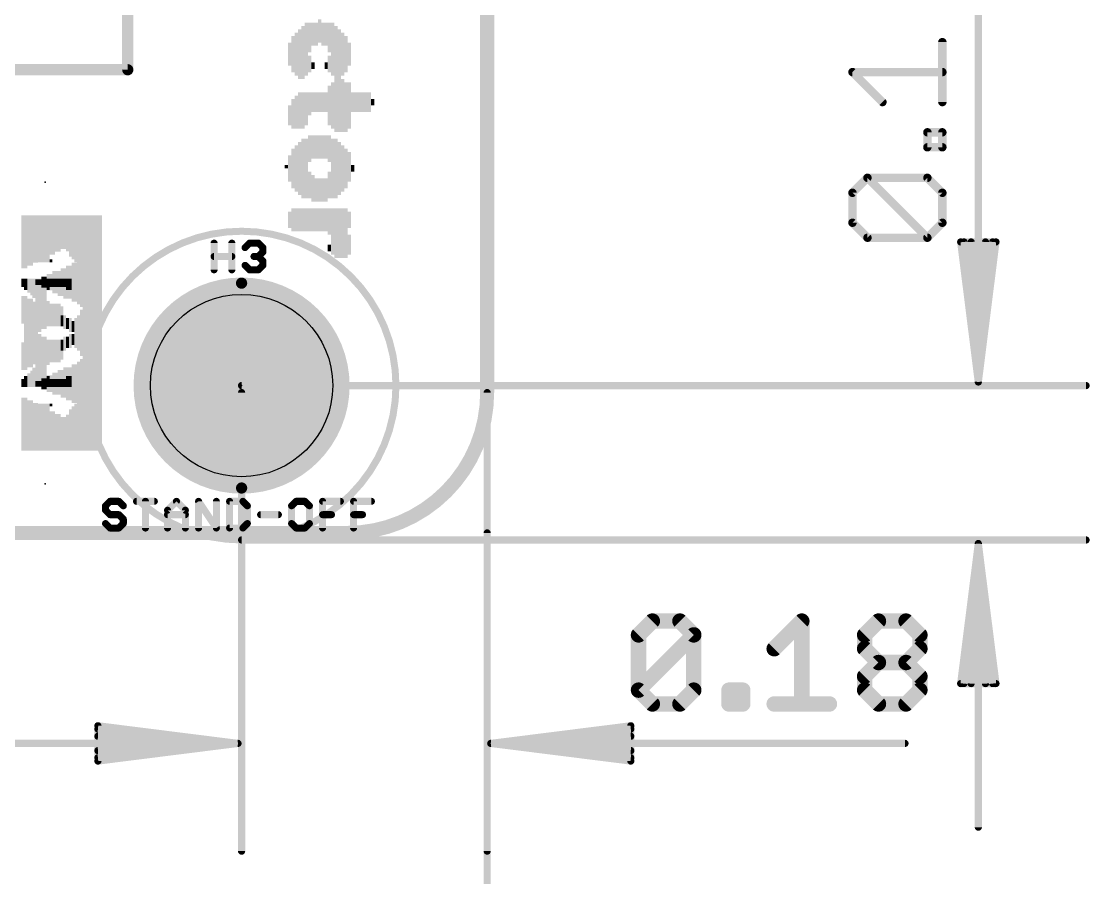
# Model space of a CAD drawing. Extents: x -38 to 69, y -24 to 44.
# Drawn here: x 25.86 to 45.2, y -6.24 to 9.26 of the extents above; entities that cross this region are included whole.
import ezdxf

# ---------------------------------------------------------------- set-up
doc = ezdxf.new("R2010")
doc.units = 0
for name, color, linetype in [('1', 12, 'CONTINUOUS'), ('16', 132, 'CONTINUOUS'), ('20', 53, 'CONTINUOUS'), ('21', 41, 'CONTINUOUS'), ('22', 40, 'CONTINUOUS'), ('23', 53, 'CONTINUOUS'), ('24', 53, 'CONTINUOUS'), ('25', 253, 'CONTINUOUS'), ('27', 253, 'CONTINUOUS'), ('29', 253, 'CONTINUOUS'), ('30', 253, 'CONTINUOUS'), ('39', 12, 'CONTINUOUS'), ('41', 12, 'CONTINUOUS'), ('42', 132, 'CONTINUOUS'), ('47', 253, 'CONTINUOUS')]:
    doc.layers.add(name, color=color, linetype=linetype)

# ---------------------------------------------------------------- blocks, each defined once
blk = doc.blocks.new('RECT')
blk.add_solid([(-0.5, -0.5), (0.5, -0.5), (-0.5, 0.5), (0.5, 0.5)])

msp = doc.modelspace()

# ---------------------------------------------------------------- linework, layer by layer
at = {"layer": '1', "const_width": 0.254}
for points in [[(34.29, 2.54), (34.29, 31.115)], [(2.54, 0), (31.75, 0)]]:
    msp.add_lwpolyline(points, dxfattribs=at)
at = {"layer": '1'}
for points, const_width in [([(31.75, 0, 0.4142), (34.29, 2.54)], 0.254), ([(34.3535, 2.54, 1), (34.2265, 2.54)], 0.127), ([(34.2265, 2.54, 1), (34.3535, 2.54)], 0.127), ([(31.75, 0.0635, 1), (31.75, -0.0635)], 0.127), ([(31.75, -0.0635, 1), (31.75, 0.0635)], 0.127)]:
    msp.add_lwpolyline(points, format="xyb", dxfattribs=dict(at, const_width=const_width))
at = {"layer": '16', "const_width": 0.254}
for points in [[(34.29, 31.115), (34.29, 2.54)], [(31.75, 0), (2.54, 0)]]:
    msp.add_lwpolyline(points, dxfattribs=at)
at = {"layer": '16'}
for points, const_width in [([(31.75, 0, 0.4142), (34.29, 2.54)], 0.254), ([(34.3535, 2.54, 1), (34.2265, 2.54)], 0.127), ([(34.2265, 2.54, 1), (34.3535, 2.54)], 0.127), ([(31.75, 0.0635, 1), (31.75, -0.0635)], 0.127), ([(31.75, -0.0635, 1), (31.75, 0.0635)], 0.127)]:
    msp.add_lwpolyline(points, format="xyb", dxfattribs=dict(at, const_width=const_width))
at = {"layer": '20', "const_width": 0.254}
for points in [[(34.29, 2.54), (34.29, 31.115)], [(2.54, 0), (31.75, 0)]]:
    msp.add_lwpolyline(points, dxfattribs=at)
at = {"layer": '20'}
for points, const_width in [([(31.75, 0, 0.4142), (34.29, 2.54)], 0.254), ([(34.3535, 2.54, 1), (34.2265, 2.54)], 0.127), ([(34.2265, 2.54, 1), (34.3535, 2.54)], 0.127), ([(31.75, 0.0635, 1), (31.75, -0.0635)], 0.127), ([(31.75, -0.0635, 1), (31.75, 0.0635)], 0.127)]:
    msp.add_lwpolyline(points, format="xyb", dxfattribs=dict(at, const_width=const_width))
msp.add_circle((29.845, 2.667), 1.651, dxfattribs=at)
at = {"layer": '21', "const_width": 0.2032}
for points in [[(27.785, 9.384), (27.785, 8.384)], [(27.785, 8.384), (16.585, 8.384)]]:
    msp.add_lwpolyline(points, dxfattribs=at)
at = {"layer": '21', "const_width": 0.1016}
for points in [[(27.7342, 8.384, 1), (27.8358, 8.384)], [(27.785, 8.3332, 1), (27.785, 8.4348)]]:
    msp.add_lwpolyline(points, format="xyb", dxfattribs=at)
at = {"layer": '23'}
for p in [(26.289, 6.35), (29.845, 2.667)]:
    msp.add_point(p, dxfattribs=at)
at = {"layer": '24'}
msp.add_point((26.289, 0.889), dxfattribs=at)
at = {"layer": '25', "const_width": 0.0635}
for points in [[(29.3789, 5.2455, 1), (29.3154, 5.2455)], [(29.7009, 5.2455, 1), (29.6374, 5.2455)], [(29.989, 5.2773, 1), (29.989, 5.2138)], [(30.0115, 5.2231, 1), (29.9665, 5.268)], [(30.1725, 5.268, 1), (30.1276, 5.2231)], [(30.15, 5.2138, 1), (30.15, 5.2773)], [(30.2623, 5.165, 1), (30.1988, 5.165)], [(29.3472, 5.0358, 1), (29.3472, 4.9723)], [(29.6692, 4.9723, 1), (29.6692, 5.0358)], [(29.886, 5.1875, 1), (29.931, 5.1426)], [(30.0695, 5.0358, 1), (30.0695, 4.9723)], [(30.1725, 5.0265, 1), (30.1276, 4.9816)], [(30.1276, 5.0265, 1), (30.1725, 4.9816)], [(30.15, 4.9723, 1), (30.15, 5.0358)], [(30.1988, 5.0845, 1), (30.2623, 5.0845)], [(30.2081, 5.1426, 1), (30.253, 5.1875)], [(30.253, 5.0621, 1), (30.2081, 5.107)], [(29.931, 4.8655, 1), (29.886, 4.8205)], [(30.2623, 4.9235, 1), (30.1988, 4.9235)], [(30.1988, 4.843, 1), (30.2623, 4.843)], [(30.2081, 4.9011, 1), (30.253, 4.946)], [(30.253, 4.8205, 1), (30.2081, 4.8655)], [(29.3154, 4.7625, 1), (29.3789, 4.7625)], [(29.6374, 4.7625, 1), (29.7009, 4.7625)], [(29.989, 4.7942, 1), (29.989, 4.7308)], [(29.9665, 4.74, 1), (30.0115, 4.785)], [(30.1276, 4.785, 1), (30.1725, 4.74)], [(30.15, 4.7308, 1), (30.15, 4.7942)]]:
    msp.add_lwpolyline(points, format="xyb", dxfattribs=at)
at = {"layer": '25', "const_width": 0.127}
for points in [[(29.3472, 4.7625), (29.3472, 5.2455)], [(29.6692, 5.2455), (29.6692, 4.7625)], [(29.9085, 5.165), (29.989, 5.2455)], [(29.989, 5.2455), (30.15, 5.2455)], [(30.15, 5.2455), (30.2305, 5.165)], [(30.2305, 5.165), (30.2305, 5.0845)], [(29.3472, 5.004), (29.6692, 5.004)], [(30.15, 5.004), (30.0695, 5.004)], [(30.2305, 5.0845), (30.15, 5.004)], [(30.15, 5.004), (30.2305, 4.9235)], [(29.989, 4.7625), (29.9085, 4.843)], [(30.2305, 4.843), (30.15, 4.7625)], [(30.2305, 4.9235), (30.2305, 4.843)], [(30.15, 4.7625), (29.989, 4.7625)]]:
    msp.add_lwpolyline(points, dxfattribs=at)
at = {"layer": '27', "const_width": 0.127}
for points in [[(27.4631, 0.5719), (27.3826, 0.4914)], [(27.6241, 0.5719), (27.4631, 0.5719)], [(27.7046, 0.4914), (27.6241, 0.5719)], [(27.9439, 0.5719), (28.2659, 0.5719)], [(28.1049, 0.0889), (28.1049, 0.5719)], [(28.5052, 0.4109), (28.6662, 0.5719)], [(28.6662, 0.5719), (28.8272, 0.4109)], [(29.0665, 0.0889), (29.0665, 0.5719)], [(29.0665, 0.5719), (29.3885, 0.0889)], [(29.3885, 0.0889), (29.3885, 0.5719)], [(29.6278, 0.5719), (29.6278, 0.0889)], [(29.8693, 0.5719), (29.6278, 0.5719)], [(29.9498, 0.4914), (29.8693, 0.5719)], [(30.831, 0.5719), (30.7505, 0.4914)], [(30.992, 0.5719), (30.831, 0.5719)], [(31.0725, 0.4914), (30.992, 0.5719)], [(31.3118, 0.0889), (31.3118, 0.5719)], [(31.3118, 0.5719), (31.6338, 0.5719)], [(31.8731, 0.0889), (31.8731, 0.5719)], [(31.8731, 0.5719), (32.1951, 0.5719)], [(27.3826, 0.4914), (27.3826, 0.4109)], [(27.3826, 0.4109), (27.4631, 0.3304)], [(27.4631, 0.3304), (27.6241, 0.3304)], [(27.6241, 0.3304), (27.7046, 0.2499)], [(28.5052, 0.0889), (28.5052, 0.4109)], [(28.5052, 0.3304), (28.8272, 0.3304)], [(28.8272, 0.4109), (28.8272, 0.0889)], [(29.9498, 0.1694), (29.9498, 0.4914)], [(30.1891, 0.3304), (30.5112, 0.3304)], [(30.7505, 0.4914), (30.7505, 0.1694)], [(31.0725, 0.1694), (31.0725, 0.4914)], [(31.3118, 0.3304), (31.4728, 0.3304)], [(31.8731, 0.3304), (32.0341, 0.3304)], [(27.4631, 0.0889), (27.3826, 0.1694)], [(27.7046, 0.1694), (27.6241, 0.0889)], [(27.7046, 0.2499), (27.7046, 0.1694)], [(29.8693, 0.0889), (29.9498, 0.1694)], [(30.7505, 0.1694), (30.831, 0.0889)], [(30.992, 0.0889), (31.0725, 0.1694)], [(27.6241, 0.0889), (27.4631, 0.0889)], [(29.6278, 0.0889), (29.8693, 0.0889)], [(30.831, 0.0889), (30.992, 0.0889)]]:
    msp.add_lwpolyline(points, dxfattribs=at)
at = {"layer": '27', "const_width": 0.0635}
for points in [[(27.4631, 0.6037, 1), (27.4631, 0.5402)], [(27.4856, 0.5495, 1), (27.4406, 0.5944)], [(27.6466, 0.5944, 1), (27.6017, 0.5495)], [(27.6241, 0.5402, 1), (27.6241, 0.6037)], [(27.9439, 0.6037, 1), (27.9439, 0.5402)], [(28.1367, 0.5719, 1), (28.0732, 0.5719)], [(28.2659, 0.5402, 1), (28.2659, 0.6037)], [(28.6887, 0.5944, 1), (28.6438, 0.5495)], [(28.6887, 0.5495, 1), (28.6438, 0.5944)], [(29.0929, 0.5895, 1), (29.0401, 0.5543)], [(29.0983, 0.5719, 1), (29.0348, 0.5719)], [(29.4203, 0.5719, 1), (29.3568, 0.5719)], [(29.6278, 0.6037, 1), (29.6278, 0.5402)], [(29.6596, 0.5719, 1), (29.5961, 0.5719)], [(29.8918, 0.5944, 1), (29.8469, 0.5495)], [(29.8693, 0.5402, 1), (29.8693, 0.6037)], [(30.831, 0.6037, 1), (30.831, 0.5402)], [(30.8534, 0.5495, 1), (30.8085, 0.5944)], [(31.0144, 0.5944, 1), (30.9695, 0.5495)], [(30.992, 0.5402, 1), (30.992, 0.6037)], [(31.3435, 0.5719, 1), (31.28, 0.5719)], [(31.3118, 0.6037, 1), (31.3118, 0.5402)], [(31.6338, 0.5402, 1), (31.6338, 0.6037)], [(31.9048, 0.5719, 1), (31.8413, 0.5719)], [(31.8731, 0.6037, 1), (31.8731, 0.5402)], [(32.1951, 0.5402, 1), (32.1951, 0.6037)], [(27.3601, 0.5139, 1), (27.4051, 0.469)], [(27.4051, 0.4334, 1), (27.3601, 0.3885)], [(27.4143, 0.4914, 1), (27.3509, 0.4914)], [(27.3509, 0.4109, 1), (27.4143, 0.4109)], [(27.4631, 0.3622, 1), (27.4631, 0.2987)], [(27.6466, 0.3529, 1), (27.6017, 0.308)], [(27.6241, 0.2987, 1), (27.6241, 0.3622)], [(27.6822, 0.469, 1), (27.7271, 0.5139)], [(28.5052, 0.3622, 1), (28.5052, 0.2987)], [(28.537, 0.4109, 1), (28.4735, 0.4109)], [(28.4828, 0.4334, 1), (28.5277, 0.3885)], [(28.859, 0.4109, 1), (28.7955, 0.4109)], [(28.8048, 0.3885, 1), (28.8497, 0.4334)], [(28.8272, 0.2987, 1), (28.8272, 0.3622)], [(29.9816, 0.4914, 1), (29.9181, 0.4914)], [(29.9274, 0.469, 1), (29.9723, 0.5139)], [(30.1891, 0.3622, 1), (30.1891, 0.2987)], [(30.5112, 0.2987, 1), (30.5112, 0.3622)], [(30.7822, 0.4914, 1), (30.7187, 0.4914)], [(30.728, 0.5139, 1), (30.7729, 0.469)], [(31.1042, 0.4914, 1), (31.0407, 0.4914)], [(31.05, 0.469, 1), (31.0949, 0.5139)], [(31.3118, 0.3622, 1), (31.3118, 0.2987)], [(31.4728, 0.2987, 1), (31.4728, 0.3622)], [(31.8731, 0.3622, 1), (31.8731, 0.2987)], [(32.0341, 0.2987, 1), (32.0341, 0.3622)], [(27.4051, 0.1919, 1), (27.3601, 0.1469)], [(27.4406, 0.308, 1), (27.4856, 0.3529)], [(27.7364, 0.2499, 1), (27.6729, 0.2499)], [(27.6729, 0.1694, 1), (27.7364, 0.1694)], [(27.6822, 0.2275, 1), (27.7271, 0.2724)], [(27.7271, 0.1469, 1), (27.6822, 0.1919)], [(29.9181, 0.1694, 1), (29.9816, 0.1694)], [(29.9723, 0.1469, 1), (29.9274, 0.1919)], [(30.7729, 0.1919, 1), (30.728, 0.1469)], [(30.7187, 0.1694, 1), (30.7822, 0.1694)], [(31.0407, 0.1694, 1), (31.1042, 0.1694)], [(31.0949, 0.1469, 1), (31.05, 0.1919)], [(27.4631, 0.1207, 1), (27.4631, 0.0572)], [(27.4406, 0.0664, 1), (27.4856, 0.1114)], [(27.6017, 0.1114, 1), (27.6466, 0.0664)], [(27.6241, 0.0572, 1), (27.6241, 0.1207)], [(28.0732, 0.0889, 1), (28.1367, 0.0889)], [(28.4735, 0.0889, 1), (28.537, 0.0889)], [(28.7955, 0.0889, 1), (28.859, 0.0889)], [(29.0348, 0.0889, 1), (29.0983, 0.0889)], [(29.3568, 0.0889, 1), (29.4203, 0.0889)], [(29.3621, 0.0713, 1), (29.415, 0.1065)], [(29.6278, 0.1207, 1), (29.6278, 0.0572)], [(29.5961, 0.0889, 1), (29.6596, 0.0889)], [(29.8469, 0.1114, 1), (29.8918, 0.0664)], [(29.8693, 0.0572, 1), (29.8693, 0.1207)], [(30.831, 0.1207, 1), (30.831, 0.0572)], [(30.8085, 0.0664, 1), (30.8534, 0.1114)], [(30.9695, 0.1114, 1), (31.0144, 0.0664)], [(30.992, 0.0572, 1), (30.992, 0.1207)], [(31.28, 0.0889, 1), (31.3435, 0.0889)], [(31.8413, 0.0889, 1), (31.9048, 0.0889)]]:
    msp.add_lwpolyline(points, format="xyb", dxfattribs=at)
at = {"layer": '29', "const_width": 1.7526}
msp.add_lwpolyline([(29.845, 1.7907, 1), (29.845, 3.5433, 1), (29.845, 1.7907)], format="xyb", dxfattribs=at)
at = {"layer": '30', "const_width": 1.7526}
msp.add_lwpolyline([(29.845, 1.7907, 1), (29.845, 3.5433, 1), (29.845, 1.7907)], format="xyb", dxfattribs=at)
at = {"layer": '39', "const_width": 0.127}
msp.add_lwpolyline([(29.845, -0.127, 1), (29.845, 5.461, 1), (29.845, -0.127)], format="xyb", dxfattribs=at)
at = {"layer": '41'}
for points, const_width in [([(29.845, 4.5212, 1), (29.845, 0.8128)], 0.2032), ([(29.845, 0.8128, 1), (29.845, 4.5212)], 0.2032), ([(29.845, 4.572, 1), (29.845, 4.4704)], 0.1016), ([(29.845, 4.4704, 1), (29.845, 4.572)], 0.1016), ([(29.845, 0.8636, 1), (29.845, 0.762)], 0.1016), ([(29.845, 0.762, 1), (29.845, 0.8636)], 0.1016)]:
    msp.add_lwpolyline(points, format="xyb", dxfattribs=dict(at, const_width=const_width))
at = {"layer": '42'}
for points, const_width in [([(29.845, 4.5212, 1), (29.845, 0.8128)], 0.2032), ([(29.845, 0.8128, 1), (29.845, 4.5212)], 0.2032), ([(29.845, 4.572, 1), (29.845, 4.4704)], 0.1016), ([(29.845, 4.4704, 1), (29.845, 4.572)], 0.1016), ([(29.845, 0.8636, 1), (29.845, 0.762)], 0.1016), ([(29.845, 0.762, 1), (29.845, 0.8636)], 0.1016)]:
    msp.add_lwpolyline(points, format="xyb", dxfattribs=dict(at, const_width=const_width))
at = {"layer": '47'}
for points, const_width in [([(43.18, 2.732), (43.18, 10.0423)], 0.13), ([(42.5293, 7.7989), (42.5293, 8.8836)], 0.1524), ([(41.4446, 7.7989), (40.9023, 8.3413)], 0.1524), ([(40.9023, 8.3413), (42.5293, 8.3413)], 0.1524), ([(42.2581, 6.9804), (42.2581, 7.2515)], 0.1524), ([(42.2581, 7.2515), (42.5293, 7.2515)], 0.1524), ([(42.5293, 7.2515), (42.5293, 6.9804)], 0.1524), ([(42.5293, 6.9804), (42.2581, 6.9804)], 0.1524), ([(40.9023, 6.1567), (41.1735, 6.4279)], 0.1524), ([(41.1735, 6.4279), (42.2581, 6.4279)], 0.1524), ([(42.2581, 5.3432), (41.1735, 6.4279)], 0.1524), ([(42.2581, 6.4279), (42.5293, 6.1567)], 0.1524), ([(40.9023, 5.6144), (40.9023, 6.1567)], 0.1524), ([(42.5293, 6.1567), (42.5293, 5.6144)], 0.1524), ([(41.1735, 5.3432), (40.9023, 5.6144)], 0.1524), ([(42.5293, 5.6144), (42.2581, 5.3432)], 0.1524), ([(42.2581, 5.3432), (41.1735, 5.3432)], 0.1524), ([(43.18, 2.732), (42.8608, 5.267)], 0.13), ([(42.8608, 5.267), (43.4992, 5.267)], 0.13), ([(43.18, 2.732), (42.92, 5.267)], 0.13), ([(43.18, 2.732), (43.05, 5.267)], 0.13), ([(43.4992, 5.267), (43.18, 2.732)], 0.13), ([(43.31, 5.267), (43.18, 2.732)], 0.13), ([(43.44, 5.267), (43.18, 2.732)], 0.13), ([(29.845, 2.667), (45.13, 2.667)], 0.13), ([(29.845, 2.54), (29.845, -5.76)], 0.13), ([(34.29, 2.54), (34.29, -5.76)], 0.13), ([(34.29, 0), (34.29, -12.11)], 0.13), ([(29.845, -0.127), (45.13, -0.127)], 0.13), ([(43.18, -0.192), (42.8608, -2.727)], 0.13), ([(43.18, -0.192), (42.92, -2.727)], 0.13), ([(43.18, -0.192), (43.05, -2.727)], 0.13), ([(43.18, -0.192), (43.18, -5.327)], 0.13), ([(43.4992, -2.727), (43.18, -0.192)], 0.13), ([(43.31, -2.727), (43.18, -0.192)], 0.13), ([(43.44, -2.727), (43.18, -0.192)], 0.13), ([(37.0297, -1.8459), (37.2797, -1.5959)], 0.2794), ([(37.2797, -1.5959), (37.7796, -1.5959)], 0.2794), ([(37.7796, -1.5959), (38.0296, -1.8459)], 0.2794), ([(39.4854, -2.0959), (39.9854, -1.5959)], 0.2794), ([(39.9854, -1.5959), (39.9854, -3.0958)], 0.2794), ([(41.1226, -1.8459), (41.3726, -1.5959)], 0.2794), ([(41.3726, -1.5959), (41.8725, -1.5959)], 0.2794), ([(41.8725, -1.5959), (42.1225, -1.8459)], 0.2794), ([(37.0297, -2.8458), (37.0297, -1.8459)], 0.2794), ([(37.0297, -2.8458), (38.0296, -1.8459)], 0.2794), ([(38.0296, -1.8459), (38.0296, -2.8458)], 0.2794), ([(41.1226, -2.0959), (41.1226, -1.8459)], 0.2794), ([(42.1225, -1.8459), (42.1225, -2.0959)], 0.2794), ([(41.3726, -2.3459), (41.1226, -2.0959)], 0.2794), ([(42.1225, -2.0959), (41.8725, -2.3459)], 0.2794), ([(41.1226, -2.5958), (41.3726, -2.3459)], 0.2794), ([(41.3726, -2.3459), (41.8725, -2.3459)], 0.2794), ([(41.8725, -2.3459), (42.1225, -2.5958)], 0.2794), ([(41.1226, -2.8458), (41.1226, -2.5958)], 0.2794), ([(42.1225, -2.5958), (42.1225, -2.8458)], 0.2794), ([(37.2797, -3.0958), (37.0297, -2.8458)], 0.2794), ([(38.0296, -2.8458), (37.7796, -3.0958)], 0.2794), ([(38.6669, -3.0958), (38.6669, -2.8458)], 0.2794), ([(38.6669, -2.8458), (38.9168, -2.8458)], 0.2794), ([(38.9168, -2.8458), (38.9168, -3.0958)], 0.2794), ([(41.3726, -3.0958), (41.1226, -2.8458)], 0.2794), ([(42.1225, -2.8458), (41.8725, -3.0958)], 0.2794), ([(42.8608, -2.727), (43.4992, -2.727)], 0.13), ([(37.7796, -3.0958), (37.2797, -3.0958)], 0.2794), ([(38.9168, -3.0958), (38.6669, -3.0958)], 0.2794), ([(39.4854, -3.0958), (40.4854, -3.0958)], 0.2794), ([(41.8725, -3.0958), (41.3726, -3.0958)], 0.2794), ([(29.78, -3.81), (27.245, -3.4908)], 0.13), ([(27.245, -3.4908), (27.245, -4.1292)], 0.13), ([(34.355, -3.81), (36.89, -3.4908)], 0.13), ([(36.89, -3.4908), (36.89, -4.1292)], 0.13), ([(29.78, -3.81), (27.245, -3.55)], 0.13), ([(29.78, -3.81), (27.245, -3.68)], 0.13), ([(34.355, -3.81), (36.89, -3.55)], 0.13), ([(34.355, -3.81), (36.89, -3.68)], 0.13), ([(29.78, -3.81), (24.645, -3.81)], 0.13), ([(27.245, -4.1292), (29.78, -3.81)], 0.13), ([(27.245, -3.94), (29.78, -3.81)], 0.13), ([(27.245, -4.07), (29.78, -3.81)], 0.13), ([(34.355, -3.81), (41.8528, -3.81)], 0.13), ([(36.89, -4.1292), (34.355, -3.81)], 0.13), ([(36.89, -3.94), (34.355, -3.81)], 0.13), ([(36.89, -4.07), (34.355, -3.81)], 0.13)]:
    msp.add_lwpolyline(points, dxfattribs=dict(at, const_width=const_width))
for points, const_width in [([(42.5674, 8.8836, 1), (42.4912, 8.8836)], 0.0762), ([(40.9293, 8.3682, 1), (40.8754, 8.3143)], 0.0762), ([(40.9023, 8.3794, 1), (40.9023, 8.3032)], 0.0762), ([(42.5293, 8.3032, 1), (42.5293, 8.3794)], 0.0762), ([(41.4177, 7.772, 1), (41.4716, 7.8259)], 0.0762), ([(42.4912, 7.7989, 1), (42.5674, 7.7989)], 0.0762), ([(42.2962, 7.2515, 1), (42.22, 7.2515)], 0.0762), ([(42.2581, 7.2896, 1), (42.2581, 7.2134)], 0.0762), ([(42.5674, 7.2515, 1), (42.4912, 7.2515)], 0.0762), ([(42.5293, 7.2134, 1), (42.5293, 7.2896)], 0.0762), ([(42.2581, 7.0185, 1), (42.2581, 6.9423)], 0.0762), ([(42.22, 6.9804, 1), (42.2962, 6.9804)], 0.0762), ([(42.4912, 6.9804, 1), (42.5674, 6.9804)], 0.0762), ([(42.5293, 6.9423, 1), (42.5293, 7.0185)], 0.0762), ([(41.2004, 6.4548, 1), (41.1465, 6.4009)], 0.0762), ([(41.1735, 6.466, 1), (41.1735, 6.3898)], 0.0762), ([(41.2004, 6.4009, 1), (41.1465, 6.4548)], 0.0762), ([(42.2851, 6.4548, 1), (42.2312, 6.4009)], 0.0762), ([(42.2581, 6.3898, 1), (42.2581, 6.466)], 0.0762), ([(40.9404, 6.1567, 1), (40.8642, 6.1567)], 0.0762), ([(40.8754, 6.1836, 1), (40.9293, 6.1298)], 0.0762), ([(42.5674, 6.1567, 1), (42.4912, 6.1567)], 0.0762), ([(42.5024, 6.1298, 1), (42.5562, 6.1836)], 0.0762), ([(40.9293, 5.6413, 1), (40.8754, 5.5874)], 0.0762), ([(40.8642, 5.6144, 1), (40.9404, 5.6144)], 0.0762), ([(42.4912, 5.6144, 1), (42.5674, 5.6144)], 0.0762), ([(42.5562, 5.5874, 1), (42.5024, 5.6413)], 0.0762), ([(41.1735, 5.3813, 1), (41.1735, 5.3051)], 0.0762), ([(42.2581, 5.3051, 1), (42.2581, 5.3813)], 0.0762), ([(41.1465, 5.3163, 1), (41.2004, 5.3701)], 0.0762), ([(42.2312, 5.3701, 1), (42.2851, 5.3163)], 0.0762), ([(42.2312, 5.3163, 1), (42.2851, 5.3701)], 0.0762), ([(42.893, 5.2711, 1), (42.8285, 5.2629)], 0.065), ([(42.8608, 5.2995, 1), (42.8608, 5.2345)], 0.065), ([(42.9523, 5.2703, 1), (42.8877, 5.2637)], 0.065), ([(43.0825, 5.2687, 1), (43.0175, 5.2653)], 0.065), ([(43.3425, 5.2653, 1), (43.2775, 5.2687)], 0.065), ([(43.4723, 5.2637, 1), (43.4077, 5.2703)], 0.065), ([(43.5315, 5.2629, 1), (43.467, 5.2711)], 0.065), ([(43.4992, 5.2345, 1), (43.4992, 5.2995)], 0.065), ([(29.845, 2.6995, 1), (29.845, 2.6345)], 0.065), ([(43.1478, 2.7361, 1), (43.2122, 2.7279)], 0.065), ([(43.1477, 2.7353, 1), (43.2123, 2.7287)], 0.065), ([(43.1475, 2.7303, 1), (43.2125, 2.7337)], 0.065), ([(43.1475, 2.7337, 1), (43.2125, 2.7303)], 0.065), ([(43.1475, 2.732, 1), (43.2125, 2.732)], 0.065), ([(43.1477, 2.7287, 1), (43.2123, 2.7353)], 0.065), ([(43.1478, 2.7279, 1), (43.2122, 2.7361)], 0.065), ([(45.13, 2.6345, 1), (45.13, 2.6995)], 0.065), ([(29.8775, 2.54, 1), (29.8125, 2.54)], 0.065), ([(34.3225, 2.54, 1), (34.2575, 2.54)], 0.065), ([(34.3225, 0, 1), (34.2575, 0)], 0.065), ([(29.845, -0.0945, 1), (29.845, -0.1595)], 0.065), ([(43.2125, -0.192, 1), (43.1475, -0.192)], 0.065), ([(43.2122, -0.1879, 1), (43.1478, -0.1961)], 0.065), ([(43.2125, -0.1937, 1), (43.1475, -0.1903)], 0.065), ([(43.2125, -0.1903, 1), (43.1475, -0.1937)], 0.065), ([(43.2123, -0.1887, 1), (43.1477, -0.1953)], 0.065), ([(43.2123, -0.1953, 1), (43.1477, -0.1887)], 0.065), ([(43.2122, -0.1961, 1), (43.1478, -0.1879)], 0.065), ([(45.13, -0.1595, 1), (45.13, -0.0945)], 0.065), ([(37.2797, -1.5261, 1), (37.2797, -1.6658)], 0.1397), ([(37.3291, -1.6453, 1), (37.2303, -1.5465)], 0.1397), ([(37.829, -1.5465, 1), (37.7302, -1.6453)], 0.1397), ([(37.7796, -1.6658, 1), (37.7796, -1.5261)], 0.1397), ([(40.0552, -1.5959, 1), (39.9155, -1.5959)], 0.1397), ([(40.0348, -1.6453, 1), (39.936, -1.5465)], 0.1397), ([(41.3726, -1.5261, 1), (41.3726, -1.6658)], 0.1397), ([(41.422, -1.6453, 1), (41.3232, -1.5465)], 0.1397), ([(41.9219, -1.5465, 1), (41.8231, -1.6453)], 0.1397), ([(41.8725, -1.6658, 1), (41.8725, -1.5261)], 0.1397), ([(37.0996, -1.8459, 1), (36.9598, -1.8459)], 0.1397), ([(36.9803, -1.7965, 1), (37.0791, -1.8953)], 0.1397), ([(38.0995, -1.8459, 1), (37.9598, -1.8459)], 0.1397), ([(38.079, -1.8953, 1), (37.9802, -1.7965)], 0.1397), ([(37.9802, -1.8953, 1), (38.079, -1.7965)], 0.1397), ([(41.1924, -1.8459, 1), (41.0527, -1.8459)], 0.1397), ([(41.0732, -1.7965, 1), (41.172, -1.8953)], 0.1397), ([(42.1924, -1.8459, 1), (42.0527, -1.8459)], 0.1397), ([(42.0731, -1.8953, 1), (42.1719, -1.7965)], 0.1397), ([(39.436, -2.0465, 1), (39.5348, -2.1453)], 0.1397), ([(41.0527, -2.0959, 1), (41.1924, -2.0959)], 0.1397), ([(41.172, -2.0465, 1), (41.0732, -2.1453)], 0.1397), ([(42.0527, -2.0959, 1), (42.1924, -2.0959)], 0.1397), ([(42.1719, -2.1453, 1), (42.0731, -2.0465)], 0.1397), ([(41.3726, -2.276, 1), (41.3726, -2.4157)], 0.1397), ([(41.422, -2.3953, 1), (41.3232, -2.2965)], 0.1397), ([(41.3232, -2.3953, 1), (41.422, -2.2965)], 0.1397), ([(41.9219, -2.2965, 1), (41.8231, -2.3953)], 0.1397), ([(41.8231, -2.2965, 1), (41.9219, -2.3953)], 0.1397), ([(41.8725, -2.4157, 1), (41.8725, -2.276)], 0.1397), ([(41.1924, -2.5958, 1), (41.0527, -2.5958)], 0.1397), ([(41.0732, -2.5464, 1), (41.172, -2.6452)], 0.1397), ([(42.1924, -2.5958, 1), (42.0527, -2.5958)], 0.1397), ([(42.0731, -2.6452, 1), (42.1719, -2.5464)], 0.1397), ([(37.0791, -2.7964, 1), (36.9803, -2.8952)], 0.1397), ([(38.079, -2.8952, 1), (37.9802, -2.7964)], 0.1397), ([(38.7367, -2.8458, 1), (38.597, -2.8458)], 0.1397), ([(38.6669, -2.776, 1), (38.6669, -2.9157)], 0.1397), ([(38.9867, -2.8458, 1), (38.847, -2.8458)], 0.1397), ([(38.9168, -2.9157, 1), (38.9168, -2.776)], 0.1397), ([(41.172, -2.7964, 1), (41.0732, -2.8952)], 0.1397), ([(42.1719, -2.8952, 1), (42.0731, -2.7964)], 0.1397), ([(42.8285, -2.7229, 1), (42.893, -2.7311)], 0.065), ([(42.8608, -2.6945, 1), (42.8608, -2.7595)], 0.065), ([(42.8877, -2.7237, 1), (42.9523, -2.7303)], 0.065), ([(43.0175, -2.7253, 1), (43.0825, -2.7287)], 0.065), ([(43.2775, -2.7287, 1), (43.3425, -2.7253)], 0.065), ([(43.4077, -2.7303, 1), (43.4723, -2.7237)], 0.065), ([(43.467, -2.7311, 1), (43.5315, -2.7229)], 0.065), ([(43.4992, -2.7595, 1), (43.4992, -2.6945)], 0.065), ([(36.9598, -2.8458, 1), (37.0996, -2.8458)], 0.1397), ([(36.9803, -2.7964, 1), (37.0791, -2.8952)], 0.1397), ([(37.9598, -2.8458, 1), (38.0995, -2.8458)], 0.1397), ([(41.0527, -2.8458, 1), (41.1924, -2.8458)], 0.1397), ([(42.0527, -2.8458, 1), (42.1924, -2.8458)], 0.1397), ([(37.2797, -3.0259, 1), (37.2797, -3.1657)], 0.1397), ([(37.2303, -3.1452, 1), (37.3291, -3.0464)], 0.1397), ([(37.7302, -3.0464, 1), (37.829, -3.1452)], 0.1397), ([(37.7796, -3.1657, 1), (37.7796, -3.0259)], 0.1397), ([(38.6669, -3.0259, 1), (38.6669, -3.1657)], 0.1397), ([(38.597, -3.0958, 1), (38.7367, -3.0958)], 0.1397), ([(38.847, -3.0958, 1), (38.9867, -3.0958)], 0.1397), ([(38.9168, -3.1657, 1), (38.9168, -3.0259)], 0.1397), ([(39.4854, -3.0259, 1), (39.4854, -3.1657)], 0.1397), ([(39.9155, -3.0958, 1), (40.0552, -3.0958)], 0.1397), ([(40.4854, -3.1657, 1), (40.4854, -3.0259)], 0.1397), ([(41.3726, -3.0259, 1), (41.3726, -3.1657)], 0.1397), ([(41.3232, -3.1452, 1), (41.422, -3.0464)], 0.1397), ([(41.8231, -3.0464, 1), (41.9219, -3.1452)], 0.1397), ([(41.8725, -3.1657, 1), (41.8725, -3.0259)], 0.1397), ([(27.2491, -3.4585, 1), (27.2409, -3.523)], 0.065), ([(27.2775, -3.4908, 1), (27.2125, -3.4908)], 0.065), ([(36.9225, -3.4908, 1), (36.8575, -3.4908)], 0.065), ([(36.8941, -3.523, 1), (36.8859, -3.4585)], 0.065), ([(27.2483, -3.5177, 1), (27.2417, -3.5823)], 0.065), ([(27.2467, -3.6475, 1), (27.2433, -3.7125)], 0.065), ([(36.8933, -3.5823, 1), (36.8867, -3.5177)], 0.065), ([(36.8917, -3.7125, 1), (36.8883, -3.6475)], 0.065), ([(29.7841, -3.8422, 1), (29.7759, -3.7778)], 0.065), ([(29.7759, -3.8422, 1), (29.7841, -3.7778)], 0.065), ([(29.7833, -3.8423, 1), (29.7767, -3.7777)], 0.065), ([(29.7767, -3.8423, 1), (29.7833, -3.7777)], 0.065), ([(29.7783, -3.8425, 1), (29.7817, -3.7775)], 0.065), ([(29.7817, -3.8425, 1), (29.7783, -3.7775)], 0.065), ([(29.78, -3.8425, 1), (29.78, -3.7775)], 0.065), ([(34.355, -3.7775, 1), (34.355, -3.8425)], 0.065), ([(34.3591, -3.7778, 1), (34.3509, -3.8422)], 0.065), ([(34.3533, -3.7775, 1), (34.3567, -3.8425)], 0.065), ([(34.3567, -3.7775, 1), (34.3533, -3.8425)], 0.065), ([(34.3583, -3.7777, 1), (34.3517, -3.8423)], 0.065), ([(34.3517, -3.7777, 1), (34.3583, -3.8423)], 0.065), ([(34.3509, -3.7778, 1), (34.3591, -3.8422)], 0.065), ([(41.8528, -3.8425, 1), (41.8528, -3.7775)], 0.065), ([(27.2433, -3.9075, 1), (27.2467, -3.9725)], 0.065), ([(27.2417, -4.0377, 1), (27.2483, -4.1023)], 0.065), ([(36.8867, -4.1023, 1), (36.8933, -4.0377)], 0.065), ([(36.8883, -3.9725, 1), (36.8917, -3.9075)], 0.065), ([(27.2409, -4.097, 1), (27.2491, -4.1615)], 0.065), ([(27.2125, -4.1292, 1), (27.2775, -4.1292)], 0.065), ([(36.8575, -4.1292, 1), (36.9225, -4.1292)], 0.065), ([(36.8859, -4.1615, 1), (36.8941, -4.097)], 0.065), ([(43.1475, -5.327, 1), (43.2125, -5.327)], 0.065), ([(29.8125, -5.76, 1), (29.8775, -5.76)], 0.065), ([(34.2575, -5.76, 1), (34.3225, -5.76)], 0.065)]:
    msp.add_lwpolyline(points, format="xyb", dxfattribs=dict(at, const_width=const_width))

# ---------------------------------------------------------------- block references
at = {"layer": '21', "rotation": 270}
for p, xscale, yscale in [((31.256, 9.087), 0.42, 0.06), ((30.896, 8.667), 0.9, 0.06), ((30.956, 8.697), 0.96, 0.06), ((31.016, 8.757), 0.96, 0.06), ((31.076, 8.967), 0.54, 0.06), ((31.136, 9.027), 0.42, 0.06), ((31.196, 9.027), 0.42, 0.06), ((31.316, 9.027), 0.42, 0.06), ((31.376, 9.027), 0.42, 0.06), ((31.436, 8.967), 0.54, 0.06), ((31.496, 8.757), 0.96, 0.06), ((31.556, 8.217), 1.92, 0.06), ((31.616, 8.187), 1.86, 0.06), ((30.776, 8.667), 0.66, 0.06), ((30.836, 8.667), 0.78, 0.06), ((31.676, 8.667), 0.78, 0.06), ((31.736, 8.667), 0.66, 0.06), ((30.716, 8.667), 0.42, 0.06), ((31.796, 8.667), 0.42, 0.06), ((31.076, 8.487), 0.3, 0.06), ((31.136, 8.457), 0.12, 0.06), ((31.376, 8.457), 0.12, 0.06), ((31.436, 8.487), 0.3, 0.06), ((31.496, 7.737), 0.84, 0.06), ((31.676, 7.737), 0.96, 0.06), ((31.736, 7.707), 0.9, 0.06), ((31.796, 7.737), 0.84, 0.06), ((30.896, 7.647), 0.66, 0.06), ((30.956, 7.647), 0.66, 0.06), ((31.016, 7.677), 0.6, 0.06), ((31.076, 7.767), 0.42, 0.06), ((31.136, 7.797), 0.36, 0.06), ((31.196, 7.797), 0.36, 0.06), ((31.256, 7.797), 0.36, 0.06), ((31.316, 7.797), 0.36, 0.06), ((31.376, 7.797), 0.36, 0.06), ((31.436, 7.737), 0.72, 0.06), ((31.856, 7.797), 0.36, 0.06), ((31.916, 7.797), 0.36, 0.06), ((31.976, 7.797), 0.36, 0.06), ((32.036, 7.797), 0.36, 0.06), ((32.096, 7.797), 0.36, 0.06), ((32.156, 7.797), 0.36, 0.06), ((30.716, 7.557), 0.36, 0.06), ((30.776, 7.587), 0.54, 0.06), ((30.836, 7.617), 0.6, 0.06), ((32.216, 7.797), 0.12, 0.06), ((31.076, 6.957), 0.48, 0.06), ((31.136, 6.987), 0.42, 0.06), ((31.196, 6.987), 0.42, 0.06), ((31.256, 6.987), 0.42, 0.06), ((31.316, 6.987), 0.42, 0.06), ((31.376, 6.987), 0.42, 0.06), ((31.436, 6.957), 0.48, 0.06), ((30.836, 6.597), 0.84, 0.06), ((30.896, 6.597), 0.96, 0.06), ((30.956, 6.597), 1.08, 0.06), ((31.016, 6.597), 1.08, 0.06), ((31.496, 6.597), 1.08, 0.06), ((31.556, 6.597), 1.08, 0.06), ((31.616, 6.597), 0.96, 0.06), ((31.676, 6.597), 0.84, 0.06), ((30.716, 6.597), 0.48, 0.06), ((30.776, 6.597), 0.72, 0.06), ((31.736, 6.597), 0.72, 0.06), ((31.796, 6.627), 0.54, 0.06), ((30.656, 6.627), 0.06, 0.06), ((31.856, 6.597), 0.12, 0.06), ((31.076, 6.297), 0.48, 0.06), ((31.136, 6.237), 0.48, 0.06), ((31.196, 6.207), 0.42, 0.06), ((31.256, 6.207), 0.42, 0.06), ((31.316, 6.207), 0.42, 0.06), ((31.376, 6.207), 0.42, 0.06), ((31.436, 6.297), 0.48, 0.06), ((30.716, 5.667), 0.3, 0.06), ((30.776, 5.667), 0.42, 0.06), ((30.836, 5.667), 0.42, 0.06), ((30.896, 5.667), 0.42, 0.06), ((30.956, 5.667), 0.42, 0.06), ((31.016, 5.667), 0.42, 0.06), ((31.076, 5.667), 0.42, 0.06), ((31.136, 5.667), 0.42, 0.06), ((31.196, 5.667), 0.42, 0.06), ((31.256, 5.667), 0.42, 0.06), ((31.316, 5.667), 0.42, 0.06), ((31.376, 5.667), 0.42, 0.06), ((31.436, 5.637), 0.48, 0.06), ((31.496, 5.457), 0.84, 0.06), ((31.556, 5.427), 0.9, 0.06), ((31.616, 5.427), 0.9, 0.06), ((31.676, 5.427), 0.9, 0.06), ((31.736, 5.427), 0.9, 0.06), ((31.796, 5.667), 0.3, 0.06), ((25.884, 5.325), 0.85, 0.05), ((25.939, 5.325), 0.85, 0.06), ((25.994, 5.325), 0.85, 0.05), ((26.044, 5.325), 0.85, 0.05), ((26.084, 5.325), 0.85, 0.05), ((26.134, 5.325), 0.85, 0.05), ((26.189, 5.325), 0.85, 0.06), ((26.244, 5.325), 0.85, 0.05), ((26.294, 5.325), 0.85, 0.05), ((26.344, 5.325), 0.85, 0.05), ((26.394, 5.45), 0.6, 0.05), ((26.444, 5.475), 0.55, 0.05), ((26.494, 5.475), 0.55, 0.05), ((26.544, 5.475), 0.55, 0.05), ((26.594, 5.475), 0.55, 0.05), ((26.644, 5.45), 0.6, 0.05), ((26.694, 5.425), 0.65, 0.05), ((26.744, 5.375), 0.75, 0.05), ((26.794, 5.35), 0.8, 0.05), ((26.844, 5.325), 0.85, 0.05), ((26.894, 5.3), 0.9, 0.05), ((26.944, 4.925), 1.65, 0.05), ((26.994, 3.625), 4.25, 0.05), ((27.044, 3.625), 4.25, 0.05), ((27.094, 3.625), 4.25, 0.05), ((27.144, 3.625), 4.25, 0.05), ((27.194, 3.625), 4.25, 0.05), ((27.244, 3.625), 4.25, 0.05), ((27.294, 3.625), 4.25, 0.05), ((31.796, 5.217), 0.36, 0.06), ((31.436, 5.157), 0.12, 0.06), ((26.394, 4.925), 0.05, 0.05), ((25.884, 4.525), 0.15, 0.05), ((25.939, 4.5), 0.2, 0.06), ((25.994, 4.475), 0.25, 0.05), ((26.044, 4.45), 0.3, 0.05), ((26.084, 4.425), 0.35, 0.05), ((26.134, 4.375), 0.45, 0.05), ((26.189, 4.325), 0.55, 0.06), ((26.244, 4.3), 0.6, 0.05), ((26.294, 4.25), 0.7, 0.05), ((26.344, 4.5), 0.2, 0.05), ((26.394, 4.525), 0.15, 0.05), ((26.444, 4.525), 0.15, 0.05), ((26.494, 4.525), 0.15, 0.05), ((26.544, 4.525), 0.15, 0.05), ((26.594, 4.525), 0.15, 0.05), ((26.644, 4.525), 0.15, 0.05), ((26.694, 4.5), 0.2, 0.05), ((26.744, 4.5), 0.2, 0.05), ((26.794, 4.475), 0.25, 0.05), ((26.844, 4.45), 0.3, 0.05), ((26.894, 4.4), 0.4, 0.05), ((26.344, 4.025), 0.35, 0.05), ((26.394, 4), 0.3, 0.05), ((26.444, 3.975), 0.35, 0.05), ((26.494, 3.975), 0.35, 0.05), ((26.544, 3.975), 0.35, 0.05), ((26.594, 3.975), 0.25, 0.05), ((25.939, 3.425), 0.95, 0.06), ((25.994, 3.4), 0.8, 0.05), ((26.044, 3.375), 0.75, 0.05), ((26.084, 3.375), 0.65, 0.05), ((26.894, 3.525), 0.45, 0.05), ((26.944, 3.525), 0.65, 0.05), ((26.134, 3.35), 0.6, 0.05), ((26.189, 3.35), 0.5, 0.06), ((26.244, 3.325), 0.45, 0.05), ((26.294, 3.35), 0.4, 0.05), ((26.344, 3.325), 0.35, 0.05), ((26.394, 3.35), 0.3, 0.05), ((26.444, 3.35), 0.3, 0.05), ((26.494, 3.375), 0.25, 0.05), ((26.544, 3.375), 0.25, 0.05), ((26.594, 3.4), 0.2, 0.05), ((26.644, 3.425), 0.25, 0.05), ((26.694, 3.45), 0.2, 0.05), ((26.744, 3.475), 0.25, 0.05), ((26.794, 3.5), 0.2, 0.05), ((26.844, 3.5), 0.3, 0.05), ((25.884, 3.2), 0.5, 0.05), ((26.894, 2.7), 0.8, 0.05), ((26.944, 2.7), 0.9, 0.05), ((26.544, 2.725), 0.45, 0.05), ((26.594, 2.7), 0.5, 0.05), ((26.644, 2.725), 0.55, 0.05), ((26.694, 2.7), 0.6, 0.05), ((26.744, 2.7), 0.6, 0.05), ((26.794, 2.7), 0.7, 0.05), ((26.844, 2.7), 0.7, 0.05), ((26.134, 2.7), 0.1, 0.05), ((26.189, 2.7), 0.1, 0.06), ((26.244, 2.7), 0.2, 0.05), ((26.294, 2.7), 0.2, 0.05), ((26.344, 2.7), 0.3, 0.05), ((26.394, 2.7), 0.3, 0.05), ((26.444, 2.7), 0.4, 0.05), ((26.494, 2.7), 0.4, 0.05), ((25.884, 1.975), 0.95, 0.05), ((25.939, 1.975), 0.95, 0.06), ((25.994, 1.95), 0.9, 0.05), ((26.044, 1.95), 0.9, 0.05), ((26.084, 1.925), 0.85, 0.05), ((26.134, 1.925), 0.85, 0.05), ((26.189, 1.9), 0.8, 0.06), ((26.244, 1.9), 0.8, 0.05), ((26.294, 1.875), 0.75, 0.05), ((26.344, 1.875), 0.75, 0.05), ((26.394, 1.85), 0.7, 0.05), ((26.444, 1.85), 0.7, 0.05), ((26.494, 1.825), 0.65, 0.05), ((26.544, 1.825), 0.65, 0.05), ((26.944, 1.85), 0.7, 0.05), ((26.594, 1.8), 0.6, 0.05), ((26.644, 1.8), 0.6, 0.05), ((26.694, 1.775), 0.55, 0.05), ((26.744, 1.775), 0.55, 0.05), ((26.794, 1.775), 0.55, 0.05), ((26.844, 1.775), 0.55, 0.05), ((26.894, 1.8), 0.6, 0.05)]:
    msp.add_blockref('RECT', p, dxfattribs=dict(at, xscale=xscale, yscale=yscale))
at = {"layer": '22', "rotation": 90}
for p, xscale, yscale in [((25.884, 5.264), 0.95, 0.05), ((25.939, 5.264), 0.95, 0.06), ((25.994, 5.289), 0.9, 0.05), ((26.044, 5.289), 0.9, 0.05), ((26.084, 5.314), 0.85, 0.05), ((26.134, 5.314), 0.85, 0.05), ((26.189, 5.339), 0.8, 0.06), ((26.244, 5.339), 0.8, 0.05), ((26.294, 5.364), 0.75, 0.05), ((26.344, 5.364), 0.75, 0.05), ((26.394, 5.389), 0.7, 0.05), ((26.444, 5.389), 0.7, 0.05), ((26.494, 5.414), 0.65, 0.05), ((26.544, 5.414), 0.65, 0.05), ((26.594, 5.439), 0.6, 0.05), ((26.644, 5.439), 0.6, 0.05), ((26.694, 5.464), 0.55, 0.05), ((26.744, 5.464), 0.55, 0.05), ((26.794, 5.464), 0.55, 0.05), ((26.844, 5.464), 0.55, 0.05), ((26.894, 5.439), 0.6, 0.05), ((26.944, 5.389), 0.7, 0.05), ((26.994, 3.614), 4.25, 0.05), ((27.044, 3.614), 4.25, 0.05), ((27.094, 3.614), 4.25, 0.05), ((27.144, 3.614), 4.25, 0.05), ((27.194, 3.614), 4.25, 0.05), ((27.244, 3.614), 4.25, 0.05), ((27.294, 3.614), 4.25, 0.05), ((26.694, 4.539), 0.6, 0.05), ((26.744, 4.539), 0.6, 0.05), ((26.794, 4.539), 0.7, 0.05), ((26.844, 4.539), 0.7, 0.05), ((26.894, 4.539), 0.8, 0.05), ((26.944, 4.539), 0.9, 0.05), ((26.344, 4.539), 0.3, 0.05), ((26.394, 4.539), 0.3, 0.05), ((26.444, 4.539), 0.4, 0.05), ((26.494, 4.539), 0.4, 0.05), ((26.544, 4.514), 0.45, 0.05), ((26.594, 4.539), 0.5, 0.05), ((26.644, 4.514), 0.55, 0.05), ((26.134, 4.539), 0.1, 0.05), ((26.189, 4.539), 0.1, 0.06), ((26.244, 4.539), 0.2, 0.05), ((26.294, 4.539), 0.2, 0.05), ((25.884, 4.039), 0.5, 0.05), ((25.939, 3.814), 0.95, 0.06), ((25.994, 3.839), 0.8, 0.05), ((26.044, 3.864), 0.75, 0.05), ((26.084, 3.864), 0.65, 0.05), ((26.134, 3.889), 0.6, 0.05), ((26.189, 3.889), 0.5, 0.06), ((26.244, 3.914), 0.45, 0.05), ((26.294, 3.889), 0.4, 0.05), ((26.344, 3.914), 0.35, 0.05), ((26.394, 3.889), 0.3, 0.05), ((26.444, 3.889), 0.3, 0.05), ((26.494, 3.864), 0.25, 0.05), ((26.544, 3.864), 0.25, 0.05), ((26.594, 3.839), 0.2, 0.05), ((26.644, 3.814), 0.25, 0.05), ((26.694, 3.789), 0.2, 0.05), ((26.744, 3.764), 0.25, 0.05), ((26.844, 3.739), 0.3, 0.05), ((26.894, 3.714), 0.45, 0.05), ((26.944, 3.714), 0.65, 0.05), ((26.794, 3.739), 0.2, 0.05), ((26.294, 2.989), 0.7, 0.05), ((26.344, 3.214), 0.35, 0.05), ((26.394, 3.239), 0.3, 0.05), ((26.444, 3.264), 0.35, 0.05), ((26.494, 3.264), 0.35, 0.05), ((26.544, 3.264), 0.35, 0.05), ((26.594, 3.264), 0.25, 0.05), ((26.189, 2.914), 0.55, 0.06), ((26.244, 2.939), 0.6, 0.05), ((26.944, 2.314), 1.65, 0.05), ((26.044, 2.789), 0.3, 0.05), ((26.084, 2.814), 0.35, 0.05), ((26.134, 2.864), 0.45, 0.05), ((26.844, 2.789), 0.3, 0.05), ((26.894, 2.839), 0.4, 0.05), ((25.884, 2.714), 0.15, 0.05), ((25.939, 2.739), 0.2, 0.06), ((25.994, 2.764), 0.25, 0.05), ((26.344, 2.739), 0.2, 0.05), ((26.394, 2.714), 0.15, 0.05), ((26.444, 2.714), 0.15, 0.05), ((26.494, 2.714), 0.15, 0.05), ((26.544, 2.714), 0.15, 0.05), ((26.594, 2.714), 0.15, 0.05), ((26.644, 2.714), 0.15, 0.05), ((26.694, 2.739), 0.2, 0.05), ((26.744, 2.739), 0.2, 0.05), ((26.794, 2.764), 0.25, 0.05), ((25.884, 1.914), 0.85, 0.05), ((25.939, 1.914), 0.85, 0.06), ((25.994, 1.914), 0.85, 0.05), ((26.044, 1.914), 0.85, 0.05), ((26.084, 1.914), 0.85, 0.05), ((26.134, 1.914), 0.85, 0.05), ((26.189, 1.914), 0.85, 0.06), ((26.244, 1.914), 0.85, 0.05), ((26.294, 1.914), 0.85, 0.05), ((26.344, 1.914), 0.85, 0.05), ((26.394, 2.314), 0.05, 0.05), ((26.844, 1.914), 0.85, 0.05), ((26.894, 1.939), 0.9, 0.05), ((26.694, 1.814), 0.65, 0.05), ((26.744, 1.864), 0.75, 0.05), ((26.794, 1.889), 0.8, 0.05), ((26.394, 1.789), 0.6, 0.05), ((26.444, 1.764), 0.55, 0.05), ((26.494, 1.764), 0.55, 0.05), ((26.544, 1.764), 0.55, 0.05), ((26.594, 1.764), 0.55, 0.05), ((26.644, 1.789), 0.6, 0.05)]:
    msp.add_blockref('RECT', p, dxfattribs=dict(at, xscale=xscale, yscale=yscale))

doc.saveas('drawing.dxf')
